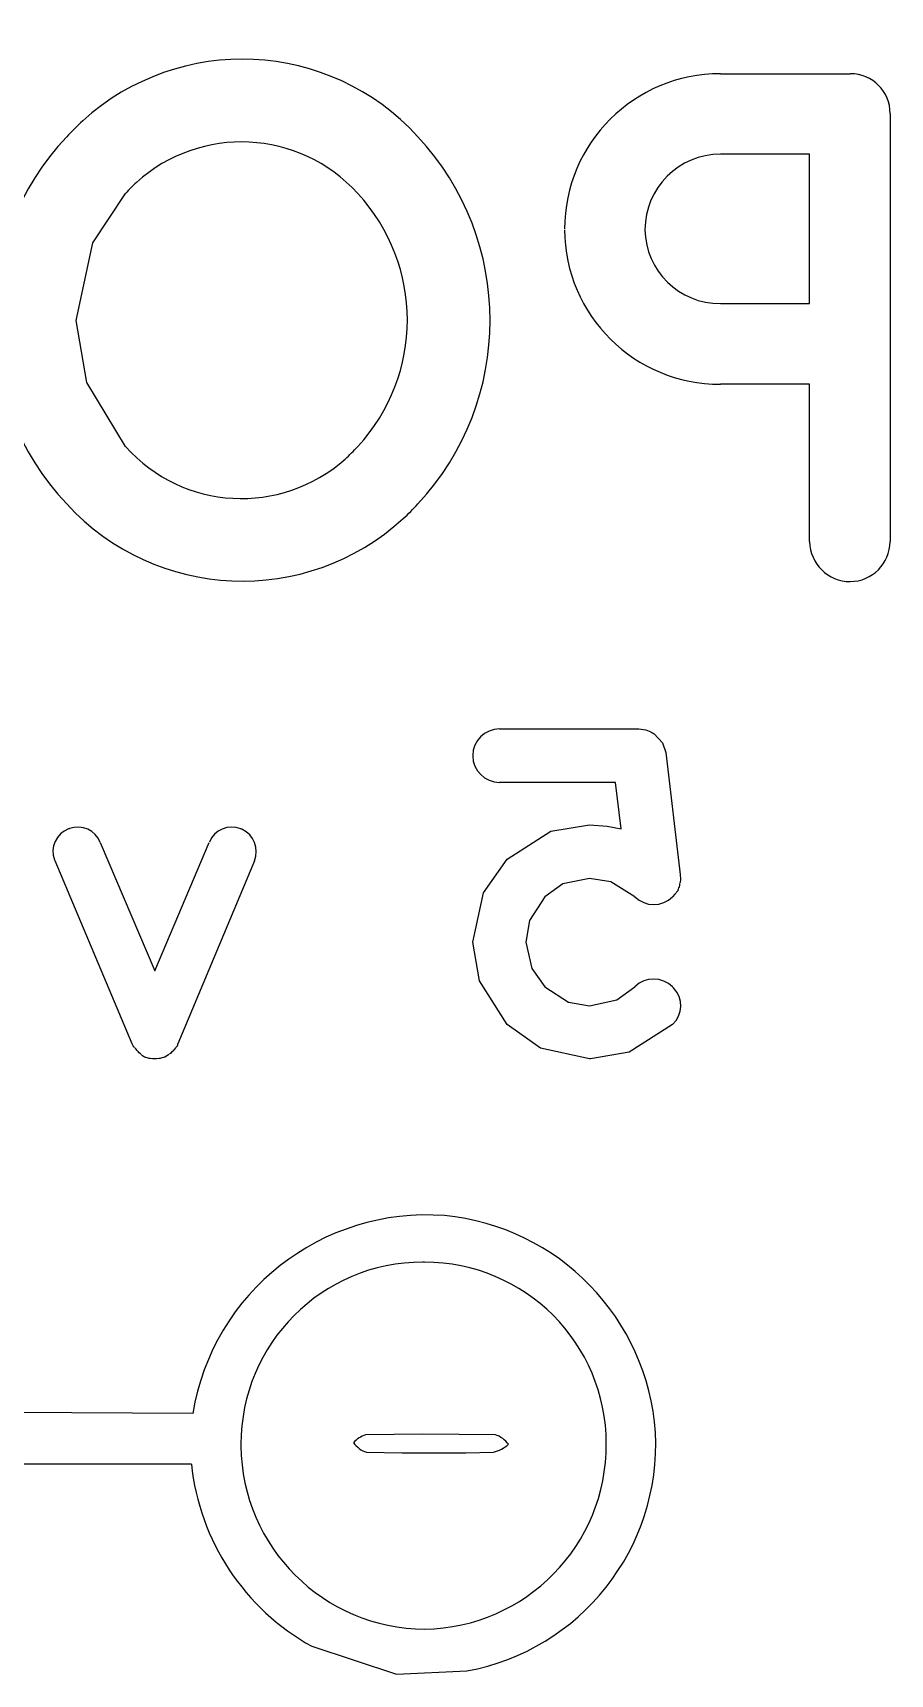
# Model space of a CAD drawing. Extents: x -144 to 693, y -254 to -25.
# Drawn here: x -103.559 to -101.017, y -242.379 to -237.513 of the extents above; entities that cross this region are included whole.
import ezdxf

# ---------------------------------------------------------------- set-up
doc = ezdxf.new("R2010")
doc.units = 0
doc.header["$MEASUREMENT"] = 0
doc.layers.add('LAYER_1', color=7, linetype='CONTINUOUS')

# ---------------------------------------------------------------- blocks, each defined once
blk = doc.blocks.new('BLOCK_489')
at = {"layer": 'LAYER_1', "color": 7}
blk.add_lwpolyline([(-103.2581, -240.52), (-103.2612, -240.5159), (-103.264, -240.5104)], dxfattribs=at)
blk = doc.blocks.new('BLOCK_490')
at = {"layer": 'LAYER_1', "color": 7}
blk.add_lwpolyline([(-103.2581, -240.52), (-103.2581, -240.52)], dxfattribs=at)
blk = doc.blocks.new('BLOCK_491')
at = {"layer": 'LAYER_1', "color": 7}
blk.add_lwpolyline([(-103.2485, -240.5311), (-103.2529, -240.5255), (-103.2568, -240.5214)], dxfattribs=at)
blk = doc.blocks.new('BLOCK_492')
at = {"layer": 'LAYER_1', "color": 7}
blk.add_lwpolyline([(-103.2485, -240.5311), (-103.2485, -240.5311)], dxfattribs=at)
blk = doc.blocks.new('BLOCK_493')
at = {"layer": 'LAYER_1', "color": 7}
blk.add_lwpolyline([(-103.2385, -240.5407), (-103.2433, -240.5366), (-103.2471, -240.5324)], dxfattribs=at)
blk = doc.blocks.new('BLOCK_494')
at = {"layer": 'LAYER_1', "color": 7}
blk.add_lwpolyline([(-103.2371, -240.5421), (-103.2371, -240.5421)], dxfattribs=at)
blk = doc.blocks.new('BLOCK_495')
at = {"layer": 'LAYER_1', "color": 7}
blk.add_lwpolyline([(-103.2275, -240.5496), (-103.2337, -240.5462), (-103.2371, -240.5421)], dxfattribs=at)
blk = doc.blocks.new('BLOCK_496')
at = {"layer": 'LAYER_1', "color": 7}
blk.add_lwpolyline([(-103.2247, -240.5496), (-103.2275, -240.5496)], dxfattribs=at)
blk = doc.blocks.new('BLOCK_497')
at = {"layer": 'LAYER_1', "color": 7}
blk.add_lwpolyline([(-103.2247, -240.5511), (-103.2247, -240.5496)], dxfattribs=at)
blk = doc.blocks.new('BLOCK_498')
at = {"layer": 'LAYER_1', "color": 7}
blk.add_lwpolyline([(-103.2137, -240.5538), (-103.2192, -240.5517), (-103.2247, -240.5511)], dxfattribs=at)
blk = doc.blocks.new('BLOCK_499')
at = {"layer": 'LAYER_1', "color": 7}
blk.add_lwpolyline([(-103.2106, -240.5538), (-103.2137, -240.5538)], dxfattribs=at)
blk = doc.blocks.new('BLOCK_500')
at = {"layer": 'LAYER_1', "color": 7}
blk.add_lwpolyline([(-103.1968, -240.5552), (-103.204, -240.5545), (-103.2106, -240.5538)], dxfattribs=at)
blk = doc.blocks.new('BLOCK_501')
at = {"layer": 'LAYER_1', "color": 7}
blk.add_lwpolyline([(-103.184, -240.5538), (-103.1923, -240.5552), (-103.1968, -240.5552)], dxfattribs=at)
blk = doc.blocks.new('BLOCK_502')
at = {"layer": 'LAYER_1', "color": 7}
blk.add_lwpolyline([(-103.1813, -240.5538), (-103.184, -240.5538)], dxfattribs=at)
blk = doc.blocks.new('BLOCK_503')
at = {"layer": 'LAYER_1', "color": 7}
blk.add_lwpolyline([(-103.1703, -240.5511), (-103.1765, -240.5517), (-103.1813, -240.5538)], dxfattribs=at)
blk = doc.blocks.new('BLOCK_504')
at = {"layer": 'LAYER_1', "color": 7}
blk.add_lwpolyline([(-103.1703, -240.5496), (-103.1703, -240.5511)], dxfattribs=at)
blk = doc.blocks.new('BLOCK_505')
at = {"layer": 'LAYER_1', "color": 7}
blk.add_lwpolyline([(-103.1675, -240.5496), (-103.1703, -240.5496)], dxfattribs=at)
blk = doc.blocks.new('BLOCK_506')
at = {"layer": 'LAYER_1', "color": 7}
blk.add_lwpolyline([(-103.1551, -240.5421), (-103.1623, -240.5469), (-103.1675, -240.5496)], dxfattribs=at)
blk = doc.blocks.new('BLOCK_507')
at = {"layer": 'LAYER_1', "color": 7}
blk.add_lwpolyline([(-103.1537, -240.5407), (-103.1537, -240.5407)], dxfattribs=at)
blk = doc.blocks.new('BLOCK_508')
at = {"layer": 'LAYER_1', "color": 7}
blk.add_lwpolyline([(-103.1451, -240.5324), (-103.1496, -240.5379), (-103.1537, -240.5407)], dxfattribs=at)
blk = doc.blocks.new('BLOCK_509')
at = {"layer": 'LAYER_1', "color": 7}
blk.add_open_spline([(-103.1451, -240.5324), (-103.1441, -240.5324), (-103.1427, -240.5324), (-103.1424, -240.5311)], degree=3, dxfattribs=at)
blk = doc.blocks.new('BLOCK_510')
at = {"layer": 'LAYER_1', "color": 7}
blk.add_lwpolyline([(-103.1351, -240.5214), (-103.1399, -240.5269), (-103.1424, -240.5311)], dxfattribs=at)
blk = doc.blocks.new('BLOCK_511')
at = {"layer": 'LAYER_1', "color": 7}
blk.add_lwpolyline([(-103.1338, -240.52), (-103.1338, -240.52)], dxfattribs=at)
blk = doc.blocks.new('BLOCK_512')
at = {"layer": 'LAYER_1', "color": 7}
blk.add_open_spline([(-103.1338, -240.52), (-103.1307, -240.518), (-103.1286, -240.5145), (-103.1282, -240.5104)], degree=3, dxfattribs=at)
blk = doc.blocks.new('BLOCK_513')
at = {"layer": 'LAYER_1', "color": 7}
blk.add_lwpolyline([(-102.9019, -239.9681), (-103.1282, -240.5104)], dxfattribs=at)
blk = doc.blocks.new('BLOCK_514')
at = {"layer": 'LAYER_1', "color": 7}
blk.add_open_spline([(-102.9019, -239.9681), (-102.8864, -239.9323), (-102.9029, -239.8903), (-102.9388, -239.8744), (-102.9401, -239.8744), (-102.9412, -239.8737), (-102.9422, -239.873)], degree=3, knots=[0, 0, 0, 0, 1, 1, 1, 2, 2, 2, 2], dxfattribs=at)
blk = doc.blocks.new('BLOCK_515')
at = {"layer": 'LAYER_1', "color": 7}
blk.add_open_spline([(-102.9422, -239.873), (-102.9787, -239.8586), (-103.0204, -239.8758), (-103.0352, -239.9123)], degree=3, dxfattribs=at)
blk = doc.blocks.new('BLOCK_516')
at = {"layer": 'LAYER_1', "color": 7}
blk.add_lwpolyline([(-103.1968, -240.294), (-103.0359, -239.9137)], dxfattribs=at)
blk = doc.blocks.new('BLOCK_517')
at = {"layer": 'LAYER_1', "color": 7}
blk.add_lwpolyline([(-103.3587, -239.9137), (-103.1968, -240.294)], dxfattribs=at)
blk = doc.blocks.new('BLOCK_518')
at = {"layer": 'LAYER_1', "color": 7}
blk.add_open_spline([(-103.3587, -239.9137), (-103.3721, -239.8772), (-103.4131, -239.8586), (-103.4497, -239.8723), (-103.4507, -239.8723), (-103.4514, -239.873), (-103.4524, -239.873)], degree=3, knots=[0, 0, 0, 0, 1, 1, 1, 2, 2, 2, 2], dxfattribs=at)
blk = doc.blocks.new('BLOCK_519')
at = {"layer": 'LAYER_1', "color": 7}
blk.add_open_spline([(-103.4524, -239.873), (-103.4893, -239.8868), (-103.5079, -239.9282), (-103.4945, -239.9647), (-103.4941, -239.9661), (-103.4934, -239.9667), (-103.4927, -239.9681)], degree=3, knots=[0, 0, 0, 0, 1, 1, 1, 2, 2, 2, 2], dxfattribs=at)
blk = doc.blocks.new('BLOCK_520')
at = {"layer": 'LAYER_1', "color": 7}
blk.add_lwpolyline([(-103.264, -240.5104), (-103.4927, -239.9681)], dxfattribs=at)
blk = doc.blocks.new('BLOCK_521')
at = {"layer": 'LAYER_1', "color": 7}
blk.add_lwpolyline([(-101.0171, -237.7529), (-101.0171, -239.0214)], dxfattribs=at)
blk = doc.blocks.new('BLOCK_522')
at = {"layer": 'LAYER_1', "color": 7}
blk.add_open_spline([(-101.0171, -237.7529), (-101.0171, -237.6875), (-101.0695, -237.6344), (-101.1349, -237.6344)], degree=3, dxfattribs=at)
blk = doc.blocks.new('BLOCK_523')
at = {"layer": 'LAYER_1', "color": 7}
blk.add_lwpolyline([(-101.5201, -237.6344), (-101.1356, -237.6344)], dxfattribs=at)
blk = doc.blocks.new('BLOCK_524')
at = {"layer": 'LAYER_1', "color": 7}
blk.add_open_spline([(-101.5201, -237.6344), (-101.775, -237.6337), (-101.9821, -237.8404), (-101.9824, -238.0947)], degree=3, dxfattribs=at)
blk = doc.blocks.new('BLOCK_525')
at = {"layer": 'LAYER_1', "color": 7}
blk.add_open_spline([(-101.9824, -238.0967), (-101.981, -238.351), (-101.7743, -238.5556), (-101.5201, -238.555)], degree=3, dxfattribs=at)
blk = doc.blocks.new('BLOCK_526')
at = {"layer": 'LAYER_1', "color": 7}
blk.add_lwpolyline([(-101.2558, -238.555), (-101.5201, -238.555)], dxfattribs=at)
blk = doc.blocks.new('BLOCK_527')
at = {"layer": 'LAYER_1', "color": 7}
blk.add_lwpolyline([(-101.2558, -239.0214), (-101.2558, -238.555)], dxfattribs=at)
blk = doc.blocks.new('BLOCK_528')
at = {"layer": 'LAYER_1', "color": 7}
blk.add_open_spline([(-101.2558, -239.0214), (-101.2548, -239.0876), (-101.201, -239.1399), (-101.1356, -239.1399)], degree=3, dxfattribs=at)
blk = doc.blocks.new('BLOCK_529')
at = {"layer": 'LAYER_1', "color": 7}
blk.add_open_spline([(-101.1356, -239.1399), (-101.0701, -239.1392), (-101.0178, -239.0869), (-101.0171, -239.0214)], degree=3, dxfattribs=at)
blk = doc.blocks.new('BLOCK_713')
at = {"layer": 'LAYER_1', "color": 7}
blk.add_open_spline([(-102.4172, -237.8212), (-102.6787, -237.5338), (-103.1234, -237.5131), (-103.4107, -237.7743), (-103.4273, -237.7894), (-103.4431, -237.8053), (-103.4579, -237.8212)], degree=3, knots=[0, 0, 0, 0, 1, 1, 1, 2, 2, 2, 2], dxfattribs=at)
blk = doc.blocks.new('BLOCK_714')
at = {"layer": 'LAYER_1', "color": 7}
blk.add_open_spline([(-103.4579, -237.8212), (-103.7477, -238.1264), (-103.7477, -238.6046), (-103.4579, -238.9098)], degree=3, dxfattribs=at)
blk = doc.blocks.new('BLOCK_715')
at = {"layer": 'LAYER_1', "color": 7}
blk.add_open_spline([(-103.4579, -238.9098), (-103.1944, -239.1971), (-102.7479, -239.2164), (-102.4606, -238.9532), (-102.4454, -238.9394), (-102.431, -238.925), (-102.4172, -238.9098)], degree=3, knots=[0, 0, 0, 0, 1, 1, 1, 2, 2, 2, 2], dxfattribs=at)
blk = doc.blocks.new('BLOCK_716')
at = {"layer": 'LAYER_1', "color": 7}
blk.add_open_spline([(-102.4172, -238.9098), (-102.1316, -238.6032), (-102.1316, -238.1278), (-102.4172, -237.8212)], degree=3, dxfattribs=at)
blk = doc.blocks.new('BLOCK_717')
at = {"layer": 'LAYER_1', "color": 7}
blk.add_lwpolyline([(-103.0886, -241.7561), (-104.2851, -241.7561)], dxfattribs=at)
blk = doc.blocks.new('BLOCK_718')
at = {"layer": 'LAYER_1', "color": 7}
blk.add_open_spline([(-103.0886, -241.7561), (-103.0648, -241.9835), (-102.9315, -242.1854), (-102.7317, -242.2963)], degree=3, dxfattribs=at)
blk = doc.blocks.new('BLOCK_719')
at = {"layer": 'LAYER_1', "color": 7}
blk.add_lwpolyline([(-102.7317, -242.2963), (-102.4806, -242.379), (-102.2718, -242.3694)], dxfattribs=at)
blk = doc.blocks.new('BLOCK_720')
at = {"layer": 'LAYER_1', "color": 7}
blk.add_open_spline([(-102.2718, -242.3694), (-101.9342, -242.3074), (-101.6954, -242.0048), (-101.713, -241.6624)], degree=3, dxfattribs=at)
blk = doc.blocks.new('BLOCK_721')
at = {"layer": 'LAYER_1', "color": 7}
blk.add_open_spline([(-101.713, -241.6624), (-101.7357, -241.3241), (-102.0003, -241.052), (-102.3379, -241.0196)], degree=3, dxfattribs=at)
blk = doc.blocks.new('BLOCK_722')
at = {"layer": 'LAYER_1', "color": 7}
blk.add_open_spline([(-102.3379, -241.0196), (-102.7011, -240.992), (-103.0256, -241.2463), (-103.0841, -241.6059)], degree=3, dxfattribs=at)
blk = doc.blocks.new('BLOCK_723')
at = {"layer": 'LAYER_1', "color": 7}
blk.add_lwpolyline([(-103.0841, -241.6059), (-103.6216, -241.6032), (-104.0405, -241.6094)], dxfattribs=at)
blk = doc.blocks.new('BLOCK_734')
at = {"layer": 'LAYER_1', "color": 7}
blk.add_lwpolyline([(-102.1526, -240.4532), (-102.2346, -240.3237), (-102.2546, -240.2086)], dxfattribs=at)
blk = doc.blocks.new('BLOCK_735')
at = {"layer": 'LAYER_1', "color": 7}
blk.add_lwpolyline([(-101.908, -240.5552), (-102.0534, -240.5235), (-102.1526, -240.4532)], dxfattribs=at)
blk = doc.blocks.new('BLOCK_736')
at = {"layer": 'LAYER_1', "color": 7}
blk.add_lwpolyline([(-101.9052, -240.5552), (-101.908, -240.5552)], dxfattribs=at)
blk = doc.blocks.new('BLOCK_737')
at = {"layer": 'LAYER_1', "color": 7}
blk.add_lwpolyline([(-101.662, -240.4532), (-101.7909, -240.5352), (-101.9052, -240.5552)], dxfattribs=at)
blk = doc.blocks.new('BLOCK_738')
at = {"layer": 'LAYER_1', "color": 7}
blk.add_open_spline([(-101.662, -240.4532), (-101.6314, -240.4236), (-101.6296, -240.3753), (-101.6589, -240.3443), (-101.6599, -240.3437), (-101.6613, -240.3423), (-101.662, -240.3416)], degree=3, knots=[0, 0, 0, 0, 1, 1, 1, 2, 2, 2, 2], dxfattribs=at)
blk = doc.blocks.new('BLOCK_739')
at = {"layer": 'LAYER_1', "color": 7}
blk.add_open_spline([(-101.662, -240.3416), (-101.693, -240.3106), (-101.743, -240.3106), (-101.7736, -240.3409)], degree=3, dxfattribs=at)
blk = doc.blocks.new('BLOCK_740')
at = {"layer": 'LAYER_1', "color": 7}
blk.add_lwpolyline([(-101.908, -240.3974), (-101.8277, -240.3795), (-101.7736, -240.3416)], dxfattribs=at)
blk = doc.blocks.new('BLOCK_741')
at = {"layer": 'LAYER_1', "color": 7}
blk.add_lwpolyline([(-102.041, -240.3416), (-101.9703, -240.3864), (-101.908, -240.3974)], dxfattribs=at)
blk = doc.blocks.new('BLOCK_742')
at = {"layer": 'LAYER_1', "color": 7}
blk.add_lwpolyline([(-102.0968, -240.2086), (-102.0789, -240.2871), (-102.041, -240.3416)], dxfattribs=at)
blk = doc.blocks.new('BLOCK_743')
at = {"layer": 'LAYER_1', "color": 7}
blk.add_lwpolyline([(-102.041, -240.0742), (-102.0861, -240.1445), (-102.0968, -240.2086)], dxfattribs=at)
blk = doc.blocks.new('BLOCK_744')
at = {"layer": 'LAYER_1', "color": 7}
blk.add_lwpolyline([(-101.908, -240.0198), (-101.9872, -240.0363), (-102.041, -240.0742)], dxfattribs=at)
blk = doc.blocks.new('BLOCK_745')
at = {"layer": 'LAYER_1', "color": 7}
blk.add_lwpolyline([(-101.7736, -240.0742), (-101.8453, -240.0301), (-101.908, -240.0198)], dxfattribs=at)
blk = doc.blocks.new('BLOCK_746')
at = {"layer": 'LAYER_1', "color": 7}
blk.add_open_spline([(-101.7736, -240.0742), (-101.743, -240.1052), (-101.693, -240.1052), (-101.662, -240.0742)], degree=3, dxfattribs=at)
blk = doc.blocks.new('BLOCK_747')
at = {"layer": 'LAYER_1', "color": 7}
blk.add_lwpolyline([(-101.6468, -240.0563), (-101.6551, -240.0667), (-101.662, -240.0742)], dxfattribs=at)
blk = doc.blocks.new('BLOCK_748')
at = {"layer": 'LAYER_1', "color": 7}
blk.add_open_spline([(-101.6455, -240.0522), (-101.6465, -240.0529), (-101.6468, -240.0563), (-101.6468, -240.0563)], degree=3, dxfattribs=at)
blk = doc.blocks.new('BLOCK_749')
at = {"layer": 'LAYER_1', "color": 7}
blk.add_open_spline([(-101.6427, -240.0453), (-101.6441, -240.0467), (-101.6455, -240.0494), (-101.6455, -240.0522)], degree=3, dxfattribs=at)
blk = doc.blocks.new('BLOCK_750')
at = {"layer": 'LAYER_1', "color": 7}
blk.add_lwpolyline([(-101.6413, -240.035), (-101.642, -240.0405), (-101.6427, -240.0453)], dxfattribs=at)
blk = doc.blocks.new('BLOCK_751')
at = {"layer": 'LAYER_1', "color": 7}
blk.add_open_spline([(-101.64, -240.0322), (-101.6406, -240.0343), (-101.641, -240.0343), (-101.641, -240.0343)], degree=3, dxfattribs=at)
blk = doc.blocks.new('BLOCK_752')
at = {"layer": 'LAYER_1', "color": 7}
blk.add_lwpolyline([(-101.64, -240.0088), (-101.6389, -240.0219), (-101.64, -240.0322)], dxfattribs=at)
blk = doc.blocks.new('BLOCK_753')
at = {"layer": 'LAYER_1', "color": 7}
blk.add_lwpolyline([(-101.682, -239.6471), (-101.64, -240.0088)], dxfattribs=at)
blk = doc.blocks.new('BLOCK_754')
at = {"layer": 'LAYER_1', "color": 7}
blk.add_lwpolyline([(-101.7165, -239.5913), (-101.6917, -239.6181), (-101.682, -239.6471)], dxfattribs=at)
blk = doc.blocks.new('BLOCK_755')
at = {"layer": 'LAYER_1', "color": 7}
blk.add_lwpolyline([(-101.7223, -239.5885), (-101.7199, -239.5898), (-101.7165, -239.5913)], dxfattribs=at)
blk = doc.blocks.new('BLOCK_756')
at = {"layer": 'LAYER_1', "color": 7}
blk.add_lwpolyline([(-101.7261, -239.5857), (-101.724, -239.5871), (-101.7223, -239.5885)], dxfattribs=at)
blk = doc.blocks.new('BLOCK_757')
at = {"layer": 'LAYER_1', "color": 7}
blk.add_lwpolyline([(-101.7626, -239.5768), (-101.7413, -239.5795), (-101.7261, -239.5857)], dxfattribs=at)
blk = doc.blocks.new('BLOCK_758')
at = {"layer": 'LAYER_1', "color": 7}
blk.add_lwpolyline([(-102.175, -239.5768), (-101.7626, -239.5768)], dxfattribs=at)
blk = doc.blocks.new('BLOCK_759')
at = {"layer": 'LAYER_1', "color": 7}
blk.add_open_spline([(-102.175, -239.5768), (-102.2187, -239.5768), (-102.2542, -239.6119), (-102.2546, -239.6553)], degree=3, dxfattribs=at)
blk = doc.blocks.new('BLOCK_760')
at = {"layer": 'LAYER_1', "color": 7}
blk.add_open_spline([(-102.2546, -239.6567), (-102.2539, -239.7001), (-102.2187, -239.7353), (-102.175, -239.7353)], degree=3, dxfattribs=at)
blk = doc.blocks.new('BLOCK_761')
at = {"layer": 'LAYER_1', "color": 7}
blk.add_lwpolyline([(-101.8312, -239.7353), (-102.175, -239.7353)], dxfattribs=at)
blk = doc.blocks.new('BLOCK_762')
at = {"layer": 'LAYER_1', "color": 7}
blk.add_lwpolyline([(-101.8143, -239.873), (-101.8312, -239.7353)], dxfattribs=at)
blk = doc.blocks.new('BLOCK_763')
at = {"layer": 'LAYER_1', "color": 7}
blk.add_lwpolyline([(-101.908, -239.8606), (-101.8556, -239.8648), (-101.8143, -239.873)], dxfattribs=at)
blk = doc.blocks.new('BLOCK_764')
at = {"layer": 'LAYER_1', "color": 7}
blk.add_lwpolyline([(-102.1526, -239.9626), (-102.0231, -239.8799), (-101.908, -239.8606)], dxfattribs=at)
blk = doc.blocks.new('BLOCK_765')
at = {"layer": 'LAYER_1', "color": 7}
blk.add_lwpolyline([(-102.2546, -240.2086), (-102.2229, -240.0625), (-102.1526, -239.9626)], dxfattribs=at)
blk = doc.blocks.new('BLOCK_935')
at = {"layer": 'LAYER_1', "color": 7}
blk.add_lwpolyline([(-103.2836, -238.7396), (-103.3987, -238.5494), (-103.43, -238.3655)], dxfattribs=at)
blk = doc.blocks.new('BLOCK_936')
at = {"layer": 'LAYER_1', "color": 7}
blk.add_open_spline([(-103.2836, -238.7396), (-103.1141, -238.9298), (-102.8227, -238.9463), (-102.6328, -238.7768), (-102.6197, -238.7651), (-102.6074, -238.7527), (-102.5956, -238.7396)], degree=3, knots=[0, 0, 0, 0, 1, 1, 1, 2, 2, 2, 2], dxfattribs=at)
blk = doc.blocks.new('BLOCK_937')
at = {"layer": 'LAYER_1', "color": 7}
blk.add_open_spline([(-102.5956, -238.7396), (-102.3993, -238.5281), (-102.3993, -238.2008), (-102.5956, -237.9893)], degree=3, dxfattribs=at)
blk = doc.blocks.new('BLOCK_938')
at = {"layer": 'LAYER_1', "color": 7}
blk.add_open_spline([(-102.5956, -237.9893), (-102.7679, -237.7991), (-103.0614, -237.7846), (-103.2516, -237.9569), (-103.263, -237.9672), (-103.2736, -237.9782), (-103.2836, -237.9893)], degree=3, knots=[0, 0, 0, 0, 1, 1, 1, 2, 2, 2, 2], dxfattribs=at)
blk = doc.blocks.new('BLOCK_939')
at = {"layer": 'LAYER_1', "color": 7}
blk.add_lwpolyline([(-103.43, -238.3655), (-103.3804, -238.1353), (-103.2836, -237.9893)], dxfattribs=at)
blk = doc.blocks.new('BLOCK_940')
at = {"layer": 'LAYER_1', "color": 7}
blk.add_open_spline([(-101.744, -238.0967), (-101.7419, -238.2187), (-101.6424, -238.3166), (-101.5201, -238.3159)], degree=3, dxfattribs=at)
blk = doc.blocks.new('BLOCK_941')
at = {"layer": 'LAYER_1', "color": 7}
blk.add_lwpolyline([(-101.5201, -238.3159), (-101.2558, -238.3159)], dxfattribs=at)
blk = doc.blocks.new('BLOCK_942')
at = {"layer": 'LAYER_1', "color": 7}
blk.add_lwpolyline([(-101.2558, -238.3159), (-101.2558, -237.8728)], dxfattribs=at)
blk = doc.blocks.new('BLOCK_943')
at = {"layer": 'LAYER_1', "color": 7}
blk.add_lwpolyline([(-101.2558, -237.8728), (-101.5201, -237.8728)], dxfattribs=at)
blk = doc.blocks.new('BLOCK_944')
at = {"layer": 'LAYER_1', "color": 7}
blk.add_open_spline([(-101.5201, -237.8728), (-101.6437, -237.8728), (-101.744, -237.9734), (-101.744, -238.0967)], degree=3, dxfattribs=at)
blk = doc.blocks.new('BLOCK_945')
at = {"layer": 'LAYER_1', "color": 7}
blk.add_open_spline([(-102.6077, -241.6927), (-102.5984, -241.7065), (-102.5846, -241.7162), (-102.5694, -241.721)], degree=3, dxfattribs=at)
blk = doc.blocks.new('BLOCK_946')
at = {"layer": 'LAYER_1', "color": 7}
blk.add_open_spline([(-102.5722, -241.6693), (-102.586, -241.6741), (-102.5984, -241.6817), (-102.6077, -241.6927)], degree=3, dxfattribs=at)
blk = doc.blocks.new('BLOCK_947')
at = {"layer": 'LAYER_1', "color": 7}
blk.add_lwpolyline([(-102.1874, -241.6693), (-102.4027, -241.6679), (-102.5722, -241.6693)], dxfattribs=at)
blk = doc.blocks.new('BLOCK_948')
at = {"layer": 'LAYER_1', "color": 7}
blk.add_open_spline([(-102.1488, -241.6976), (-102.1581, -241.6845), (-102.1719, -241.6741), (-102.1874, -241.6693)], degree=3, dxfattribs=at)
blk = doc.blocks.new('BLOCK_949')
at = {"layer": 'LAYER_1', "color": 7}
blk.add_open_spline([(-102.1926, -241.721), (-102.1767, -241.7168), (-102.1616, -241.7086), (-102.1488, -241.6976)], degree=3, dxfattribs=at)
blk = doc.blocks.new('BLOCK_950')
at = {"layer": 'LAYER_1', "color": 7}
blk.add_lwpolyline([(-102.381, -241.7224), (-102.2753, -241.7231), (-102.1926, -241.721)], dxfattribs=at)
blk = doc.blocks.new('BLOCK_951')
at = {"layer": 'LAYER_1', "color": 7}
blk.add_lwpolyline([(-102.5694, -241.721), (-102.464, -241.7224), (-102.381, -241.7224)], dxfattribs=at)
blk = doc.blocks.new('BLOCK_952')
at = {"layer": 'LAYER_1', "color": 7}
blk.add_open_spline([(-101.8587, -241.6962), (-101.8584, -241.3985), (-102.0999, -241.1574), (-102.3975, -241.1574), (-102.3993, -241.1574), (-102.4013, -241.1574), (-102.4027, -241.1574)], degree=3, knots=[0, 0, 0, 0, 1, 1, 1, 2, 2, 2, 2], dxfattribs=at)
blk = doc.blocks.new('BLOCK_953')
at = {"layer": 'LAYER_1', "color": 7}
blk.add_open_spline([(-102.4027, -241.1574), (-102.7007, -241.1574), (-102.9419, -241.3992), (-102.9415, -241.6976), (-102.9415, -241.699), (-102.9415, -241.701), (-102.9415, -241.7031)], degree=3, knots=[0, 0, 0, 0, 1, 1, 1, 2, 2, 2, 2], dxfattribs=at)
blk = doc.blocks.new('BLOCK_954')
at = {"layer": 'LAYER_1', "color": 7}
blk.add_open_spline([(-102.9415, -241.7031), (-102.9391, -242.0021), (-102.6962, -242.244), (-102.3965, -242.2453)], degree=3, dxfattribs=at)
blk = doc.blocks.new('BLOCK_955')
at = {"layer": 'LAYER_1', "color": 7}
blk.add_open_spline([(-102.3965, -242.2453), (-102.0971, -242.2412), (-101.857, -241.9959), (-101.8587, -241.6962)], degree=3, dxfattribs=at)

msp = doc.modelspace()

# ---------------------------------------------------------------- block references
at = {"layer": 'LAYER_1'}
for name in ['BLOCK_713', 'BLOCK_524', 'BLOCK_523', 'BLOCK_522', 'BLOCK_938', 'BLOCK_521', 'BLOCK_714', 'BLOCK_716', 'BLOCK_944', 'BLOCK_943', 'BLOCK_942', 'BLOCK_939', 'BLOCK_937', 'BLOCK_525', 'BLOCK_940', 'BLOCK_941', 'BLOCK_935', 'BLOCK_526', 'BLOCK_527', 'BLOCK_936', 'BLOCK_715', 'BLOCK_528', 'BLOCK_529', 'BLOCK_759', 'BLOCK_758', 'BLOCK_757', 'BLOCK_756', 'BLOCK_755', 'BLOCK_754', 'BLOCK_760', 'BLOCK_753', 'BLOCK_761', 'BLOCK_762', 'BLOCK_519', 'BLOCK_518', 'BLOCK_515', 'BLOCK_514', 'BLOCK_764', 'BLOCK_763', 'BLOCK_517', 'BLOCK_516', 'BLOCK_520', 'BLOCK_513', 'BLOCK_765', 'BLOCK_744', 'BLOCK_745', 'BLOCK_751', 'BLOCK_752', 'BLOCK_743', 'BLOCK_746', 'BLOCK_747', 'BLOCK_748', 'BLOCK_749', 'BLOCK_750', 'BLOCK_734', 'BLOCK_742', 'BLOCK_739', 'BLOCK_741', 'BLOCK_740', 'BLOCK_738', 'BLOCK_735', 'BLOCK_737', 'BLOCK_489', 'BLOCK_512', 'BLOCK_490', 'BLOCK_491', 'BLOCK_492', 'BLOCK_493', 'BLOCK_494', 'BLOCK_495', 'BLOCK_496', 'BLOCK_497', 'BLOCK_498', 'BLOCK_499', 'BLOCK_500', 'BLOCK_501', 'BLOCK_502', 'BLOCK_503', 'BLOCK_504', 'BLOCK_505', 'BLOCK_506', 'BLOCK_508', 'BLOCK_507', 'BLOCK_509', 'BLOCK_510', 'BLOCK_511', 'BLOCK_736', 'BLOCK_722', 'BLOCK_721', 'BLOCK_953', 'BLOCK_952', 'BLOCK_723', 'BLOCK_946', 'BLOCK_947', 'BLOCK_720', 'BLOCK_948', 'BLOCK_954', 'BLOCK_945', 'BLOCK_951', 'BLOCK_955', 'BLOCK_950', 'BLOCK_949', 'BLOCK_717', 'BLOCK_718', 'BLOCK_719']:
    msp.add_blockref(name, (0, 0), dxfattribs=at)

doc.saveas('drawing.dxf')
